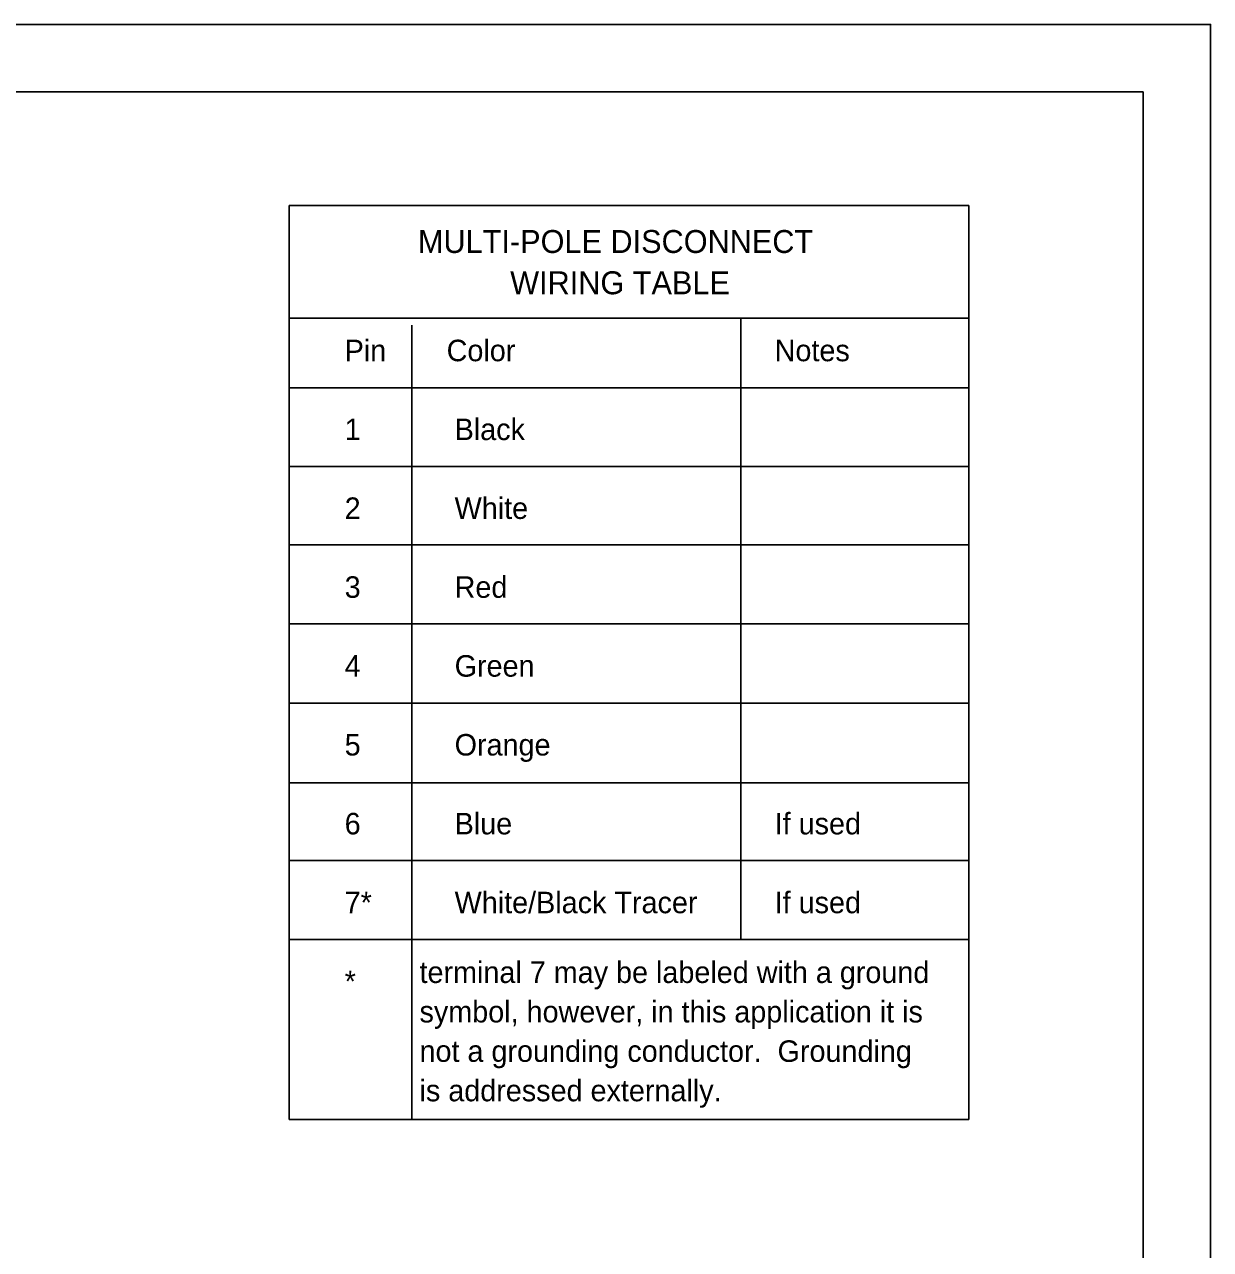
# Model space of a CAD drawing. Extents: x 1000 to 1039.6, y 995.1 to 1022.
# Drawn here: x 1025.17 to 1034, y 1012.89 to 1022 of the extents above; entities that cross this region are included whole.
import ezdxf

# ---------------------------------------------------------------- set-up
doc = ezdxf.new("R2010")
doc.units = 0
for name, color, linetype in [('D_BATCH_PLOT', 7, 'Continuous'), ('D_SHEET', 7, 'Continuous'), ('Working Level 1', 7, 'Continuous')]:
    doc.layers.add(name, color=color, linetype=linetype)

msp = doc.modelspace()

# ---------------------------------------------------------------- linework, layer by layer
at = {"layer": 'D_BATCH_PLOT'}
msp.add_lwpolyline([(1000, 1000), (1034, 1000), (1034, 1022), (1000, 1022)], close=True, dxfattribs=at)
at = {"layer": 'D_SHEET'}
for p, q in [((1000, 1022), (1034, 1022)), ((1034, 1000), (1034, 1022)), ((1002.0001, 1021.5), (1033.5, 1021.5)), ((1033.5, 1000.5), (1033.5, 1021.5))]:
    msp.add_line(p, q, dxfattribs=at)
at = {"layer": 'Working Level 1'}
for p, q in [((1027.1428, 1020.654), (1027.1428, 1013.8526)), ((1027.1428, 1020.654), (1032.2006, 1020.654)), ((1032.2006, 1020.654), (1032.2006, 1013.8526)), ((1027.1428, 1019.8142), (1032.2006, 1019.8142)), ((1030.5038, 1019.8142), (1030.5038, 1015.1934)), ((1028.0556, 1019.7634), (1028.0556, 1013.8526)), ((1027.1428, 1019.2979), (1032.2006, 1019.2979)), ((1027.1428, 1018.7128), (1032.2006, 1018.7128)), ((1027.1428, 1018.1281), (1032.2006, 1018.1281)), ((1027.1428, 1017.5407), (1032.2006, 1017.5407)), ((1027.1428, 1016.9511), (1032.2006, 1016.9511)), ((1027.1428, 1016.359), (1032.2006, 1016.359)), ((1027.1428, 1015.7807), (1032.2006, 1015.7807)), ((1027.1428, 1015.1934), (1032.2006, 1015.1934)), ((1027.1428, 1013.8526), (1032.2006, 1013.8526))]:
    msp.add_line(p, q, dxfattribs=at)

# ---------------------------------------------------------------- texts
for s, height, p in [('MULTI-POLE DISCONNECT ', 0.17064, (1028.1019, 1020.3002)), ('WIRING TABLE', 0.17064, (1028.7881, 1019.9931)), ('Pin', 0.16, (1027.5566, 1019.4948)), ('  Color', 0.16, (1028.1966, 1019.4948)), ('Notes', 0.16, (1030.7566, 1019.4948)), ('1', 0.16, (1027.5566, 1018.9082)), ('   Black', 0.16, (1028.1966, 1018.9082)), ('2', 0.16, (1027.5566, 1018.3215)), ('   White', 0.16, (1028.1966, 1018.3215)), ('3', 0.16, (1027.5566, 1017.7348)), ('   Red', 0.16, (1028.1966, 1017.7348)), ('4', 0.16, (1027.5566, 1017.1482)), ('   Green', 0.16, (1028.1966, 1017.1482)), ('5', 0.16, (1027.5566, 1016.5615)), ('   Orange', 0.16, (1028.1966, 1016.5615)), ('   Blue', 0.16, (1028.1966, 1015.9748)), ('If used', 0.16, (1030.7566, 1015.9748)), ('6', 0.16, (1027.5566, 1015.9748)), ('7*', 0.16, (1027.5566, 1015.3882)), ('   White/Black Tracer', 0.16, (1028.1966, 1015.3882)), ('If used', 0.16, (1030.7566, 1015.3882)), ('*', 0.16, (1027.5566, 1014.8015)), ('terminal 7 may be labeled with a ground', 0.16, (1028.1137, 1014.8692)), ('symbol, however, in this application it is', 0.16, (1028.1137, 1014.5758)), ('not a grounding conductor.  Grounding', 0.16, (1028.1137, 1014.2825)), ('is addressed externally.', 0.16, (1028.1137, 1013.9892))]:
    msp.add_text(s, height=height, dxfattribs=at).set_placement(p)

doc.saveas('drawing.dxf')
